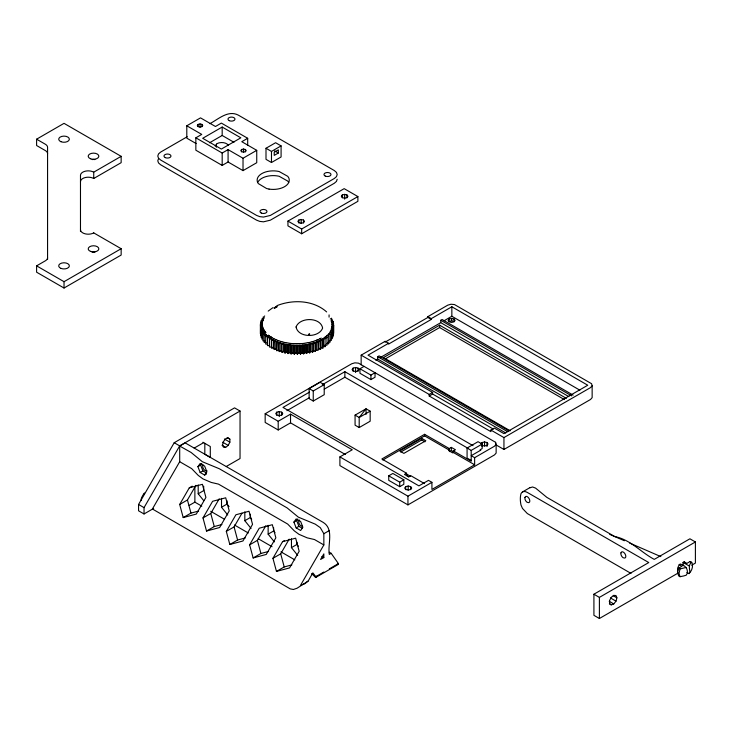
<?xml version="1.0" encoding="UTF-8"?>
<svg xmlns="http://www.w3.org/2000/svg" width="732" height="732" viewBox="0 0 732 732"><rect width="100%" height="100%" fill="white"/><g stroke="black" fill="none" stroke-linecap="round" stroke-linejoin="round"><path stroke-width="1.1" d="M47.571 257.673A7.759 4.484 0 0 1 45.302 260.839L36.6 265.853L36.6 272.194L64.032 288.024L121.155 255.047L121.155 248.715L93.733 232.886M80.483 181.673A7.759 4.474 0 0 1 85.278 177.537A7.759 4.474 0 0 1 93.723 178.507L121.155 162.669L121.155 156.337L64.032 123.351L36.6 139.19L36.6 145.522L45.302 150.545A7.759 4.474 0 0 1 47.571 153.711M64.032 288.024L64.032 281.692L121.155 248.715M93.733 178.507L93.733 172.166L121.155 156.337M293.495 353.117L293.505 345.193L295.252 345.275L295.252 353.19L294.246 354.16L293.495 353.117L292.26 353.025L291.107 353.949L290.522 352.87L290.522 344.946L292.26 345.111L292.26 353.025M315.657 577.493L315.831 576.651L312.848 572.882L308.163 581.052L297.11 588.208L293.395 589.489L290.247 588.885L152.402 508.987L179.697 461.709L179.697 446.035L185.141 442.878L323.16 522.374C334.25 529.163 327.506 544.114 329.299 554.426L331.184 553.337L338.413 563.613L338.239 564.463L315.657 577.493L311.676 573.595M318.795 348.807L318.804 340.883L320.14 340.234L320.598 349.255L318.045 349.146M323.818 557.592L323.846 553.895L320.598 559.449L323.818 557.592L321.924 556.494M262.093 323.279L262.422 320.781L262.12 322.721M311.1 343.583L312.692 343.143L312.656 344.278L311.1 343.583L311.1 351.497L312.656 352.202L312.692 351.058L315.446 351.351L315.318 342.302L313.799 342.814L313.799 350.729M262.138 322.51L262.102 324.066M260.4 324.002L262.202 323.553L262.111 324.569L260.4 324.002L260.363 333.746M279.249 343.656L279.331 342.521L280.868 343.015L280.868 350.93L279.249 351.58L279.249 343.656L280.868 343.015M279.249 351.58L279.331 350.436L276.55 350.628L276.806 341.579L278.261 342.146L278.261 350.07M141.368 500.551C139.684 498.94 146.556 489.681 144.039 494.192M309.746 352.906L309.956 343.857L308.309 344.214L308.309 352.129L309.746 352.906L309.956 343.857M262.404 322.428L260.702 322.19L260.601 335.558M276.55 350.628L276.806 341.579M262.495 320.506L262.568 320.232M616.005 601.155L616.884 597.852L616.005 595.555L613.764 595.363L611.229 597.339L609.564 600.588L609.564 603.561L611.229 604.888L613.764 603.937L616.005 601.155L610.515 597.989M262.66 319.948L263.419 318.054L262.724 319.747M306.745 353.465L307.12 344.433L305.427 344.699L305.427 352.623L306.745 353.465L307.12 344.433M158.524 158.661L157.783 160.802L158.524 162.943L160.628 164.764L256.63 220.186L259.778 221.393L263.483 221.823L270.346 220.186L334.341 183.238L336.445 181.417L337.187 179.276M275.799 349.072L274.015 349.548L274.436 340.517L275.799 341.158L275.799 349.072L276.806 349.503M263.136 320.241L262.797 321.128L261.278 320.406L261.278 322.666M679.204 564.665L681.949 566.248L678.665 568.142L678.152 569.313L677.64 572.616L678.665 575.901L680.037 576.697L683.606 575.974L686.204 575.215L687.174 573.513C688.345 568.572 684.832 565.296 680.312 564.024L679.204 564.665L677.704 567.922L677.704 570.905M686.232 567.437L680.037 568.929L679.012 573.403L680.037 576.697M263.657 317.587L263.447 318.008L263.959 317.057M303.67 353.867L303.67 345.952L304.21 344.863L302.481 345.047L302.481 352.961L303.67 353.867L304.21 352.778L304.21 344.863M308.867 334.286L308.877 334.167M228.21 445.395L229.866 442.155L229.866 439.173L228.21 437.855L225.666 438.797L223.434 441.579L222.546 444.891L223.434 447.179L225.666 447.38L228.21 445.395L222.729 442.229M263.557 317.78L263.849 317.249M273.493 347.965L271.645 348.341L271.645 340.426L272.222 339.346L273.493 340.041L273.493 347.965L274.262 348.359M687 572.479L688.977 573.614L689.91 571.93C689.443 568.014 688.281 565.186 691.557 562.277L690.184 561.49L686.9 563.384L684.164 561.801L683.057 562.441L683.057 565.763M300.404 585.536L323.846 544.937L323.846 533.71L320.296 527.662L315.245 524.139L298.363 517.149L287.09 507.889L219.252 468.718L202.361 461.727L191.089 452.458L179.697 446.035M153.638 508.429L144.039 513.965L138.558 510.808L138.558 504.467L174.207 442.714L234.56 407.87L240.041 411.036L240.041 458.543L226.325 466.458M144.039 513.965L144.039 507.633L179.688 445.88L240.041 411.036M189.286 487.841L202.398 484.319L205.912 497.44L196.313 514.065L183.201 517.579L179.688 504.467L189.286 487.841L192.196 486.158M179.688 504.467L187.447 499.983L195.92 485.316M203.002 517.927L212.6 501.301L225.712 497.787L229.226 510.899L219.627 527.525L206.516 531.039L203.002 517.927L210.761 513.452L219.234 498.776M226.316 531.386L235.914 514.761L249.026 511.247L252.54 524.359L242.942 540.985L229.83 544.498L226.316 531.386L234.075 526.912L241.981 513.214M249.63 544.846L259.229 528.22L272.341 524.707L275.854 537.819L266.256 554.444L253.144 557.958L249.63 544.846L257.389 540.372L265.862 525.695M282.543 541.68L295.655 538.166L299.168 551.278L289.57 567.913L276.458 571.418L272.945 558.306L282.543 541.68L284.483 540.564M272.945 558.306L280.704 553.831L289.177 539.155M264.499 316.206L264.682 315.94M228.375 145.458A6.835 3.944 0 0 0 216.937 143.692L215.162 146.098M300.541 354.123L300.541 346.209L301.245 345.147L299.498 345.248L299.498 353.163L300.541 354.123L301.245 353.062L301.245 345.147M197.915 466.687L200.156 463.502L204.64 466.092L206.891 471.875L204.64 475.059L200.156 472.469L197.915 466.687L200.65 465.104L201.776 463.512M293.907 522.117L296.158 518.924L300.642 521.513L302.883 527.296L300.642 530.49L296.158 527.9L293.907 522.117L296.652 520.534L297.778 518.933M198.116 124.403L197.32 125.511L198.116 126.618L200.037 127.075L201.95 126.618L202.746 125.511L201.95 124.403L200.037 123.937L198.116 124.403L198.116 126.636M241.587 149.502L240.791 150.609L241.587 151.716L243.509 152.174L245.43 151.716L246.227 150.609L245.43 149.502L243.509 149.044L241.587 149.502L241.587 151.734M298.848 220.039L297.878 221.384L298.848 222.729L301.172 223.287L303.505 222.729L304.475 221.384L303.505 220.039L301.172 219.481L298.848 220.039L298.848 222.894M342.32 194.941L341.35 196.286L342.32 197.631L344.653 198.189L346.977 197.631L347.947 196.286L346.977 194.941L344.653 194.383L342.32 194.941L342.32 197.786M276.778 412.18L275.754 413.607L276.778 415.026L279.249 415.62L281.719 415.026L282.735 413.607L281.719 412.18L279.249 411.585L276.778 412.18L276.778 415.172M353.126 368.105L352.101 369.523L353.126 370.95L355.596 371.545L358.067 370.95L359.083 369.523L358.067 368.105L355.596 367.51L353.126 368.105L353.126 371.097M449.128 319.015L448.103 320.433L449.128 321.86L451.598 322.455L454.06 321.86L455.084 320.433L454.06 319.015L451.598 318.42L449.128 319.015L449.128 321.385L451.598 320.799L454.06 321.385L454.06 319.015M405.72 486.624L404.695 488.052L405.72 489.47L408.191 490.065L410.661 489.47L411.677 488.052L410.661 486.624L408.191 486.03L405.72 486.624L405.72 489.617M481.043 443.967L482.068 442.549L484.538 441.954L487.009 442.549L488.024 443.967L487.009 445.395L484.538 445.989L482.068 445.395M688.977 573.614C691.813 570.896 693.35 566.705 692.069 562.862L691.557 562.277M530.023 487.759L532.567 486.981L535.586 488.107L546.859 497.376L614.706 536.547C630.453 539.594 640.756 552.212 654.262 559.385L689.91 538.798L695.4 541.964L695.4 563.073L691.658 565.241M297.393 354.224L297.393 346.309L298.253 345.284L296.497 345.294L296.497 353.217L297.393 354.224L298.253 353.199L298.253 345.284M345.394 454.526L290.531 422.849L278.197 429.977L265.167 422.456L265.167 413.745L351.726 363.767L354.928 362.825L358.488 363.154L495.573 442.302L496.14 444.351L494.503 446.2L474.638 457.674L471.216 455.688L480.796 450.162L480.11 449.768L482.168 448.579L482.168 444.068L478.051 441.689L467.08 448.021L467.08 458.076L471.188 460.455M490.916 430.068L494.338 428.083L503.945 433.628L587.759 385.233L451.845 306.763L431.294 318.63L431.294 319.417L388.573 344.086L388.573 343.29L385.142 341.313L385.142 342.1L427.863 317.441L427.863 316.645L447.728 305.18L450.93 304.238L454.481 304.558L591.575 383.714L592.142 385.764L590.504 387.612L503.945 437.59L490.916 430.068L490.916 431.651L429.199 396.021L429.199 394.438L361.16 355.157L361.16 364.875M269.586 345.541L267.482 345.614L267.482 337.69L268.379 336.683L269.422 337.498L269.468 347.032L272.148 347.215M294.246 354.16L294.246 346.245L295.252 345.275M326.719 337.983L326.719 335.714L327.607 334.844L328.677 335.787L328.677 343.711L326.719 343.637M267.683 344.003L265.725 344.095L265.725 336.18L266.768 335.219L267.683 336.089L267.683 338.349M268.196 311.1L272.844 307.705M315.382 577.484L316.929 576.13M308.163 581.052L304.86 583.724L302.078 584.694M291.107 353.949L291.107 346.035L292.26 345.111M320.287 348.075L322.922 348.029L322.3 346.95L323.141 346.419L325.054 346.684L325.035 337.15L326.042 336.327L326.975 337.324L326.975 345.239L324.852 345.211M266.164 342.503L264.197 342.503L264.197 334.588C265.725 332.319 266.723 335.549 266.164 336.848M288.024 353.583L288.024 345.66L289.305 344.799L289.305 352.714L288.024 353.583L287.603 344.552L289.305 344.799M323.141 338.504L324.276 337.727L325.054 338.77L323.141 338.504L323.141 346.419M264.874 340.938L262.916 340.847L262.916 332.923L264.225 332.081L264.874 335.283M330.26 319.024L331.642 318.219L331.642 320.479M196.139 143.564L186.797 138.165L186.797 125.785L200.513 117.87L215.464 126.499L221.357 123.095L247.69 138.293L247.69 145.046M187.209 136.747L160.628 152.091L158.524 153.903L157.783 156.053L158.524 158.194L160.628 160.006L256.63 215.437L259.778 216.645L263.483 217.075L270.346 215.437L334.341 178.48L336.445 176.668L337.187 174.527L336.445 172.386L334.341 170.565L238.339 115.144C228.055 109.745 218.365 119.261 209.855 123.671M247.69 138.293L241.789 141.697L256.74 150.335L256.74 162.714L243.024 170.629L228.082 162.001L222.18 165.405L195.847 150.206L195.847 137.817L201.748 134.413L186.797 125.785M222.18 127.048L202.709 138.293L221.357 149.063L240.837 137.817L222.18 127.048L222.18 135.475L209.526 142.786M195.847 137.817L222.18 153.025L228.082 149.621L243.024 158.249L256.74 150.335M266 148.267L275.598 142.722L281.088 145.888L281.088 156.977L271.481 162.513L266 159.347L266 148.267L271.481 151.433L281.088 145.888M278.343 153.015L274.226 155.394L274.226 152.219L278.343 149.85L278.343 153.015L274.683 150.902M287.941 221.11L344.168 188.646L357.884 196.56L357.884 201.318L301.657 233.773L287.941 225.859L287.941 221.11L301.657 229.025L357.884 196.56M194.172 448.103L203.624 442.65M361.16 355.157L385.142 341.313M309.133 388.601L320.104 382.269L324.221 384.639L324.221 394.694L313.25 401.035L309.133 398.656L309.133 388.601L313.25 390.98L324.221 384.639M388.573 343.29L368.022 355.157L432.63 392.453L432.63 394.036L493.359 429.108M309.508 392.105L282.991 407.413L418.914 485.883L428.495 480.357L431.926 482.333L431.926 489.443L474.638 464.783L474.638 457.674M322.281 384.73L344.873 371.691L473.037 445.678M505.775 432.978L377.73 359.055L377.73 356.676L379.103 355.88L509.115 430.947M568.801 396.588L440.765 322.656L440.765 320.287L442.128 319.491L573.129 395.124M286.917 410.689L309.508 397.641M324.249 389.14L344.873 377.227L468.105 448.377M359.952 368.754L370.932 375.095L375.04 372.716L375.04 377.227L370.932 379.606L359.952 373.274L359.952 368.754L364.069 366.384M375.791 360.171L377.73 359.055M380.082 357.692L440.765 322.656M444.077 320.744L451.845 316.261L579.881 390.183M566.394 398.364L439.621 325.173L383.449 357.6L510.222 430.791M385.416 358.836L439.621 327.543L564.409 399.59M265.167 413.745L278.197 421.266L290.531 414.147L352.248 449.777L339.904 456.896L339.904 465.607L407.944 504.888L494.503 454.911L496.14 453.062L496.14 444.351M200.156 472.469L202.901 470.886L206.488 472.964M204.64 475.059L206.47 474.007M203.743 500.67L198.198 493.78L203.688 490.614L203.688 486.176M189.167 505.446L194.877 502.152L201.803 506.151M355.075 415.126L366.046 408.795L370.163 411.164L370.163 421.22L359.192 427.552L355.075 425.182L355.075 415.126L359.192 417.496L370.163 411.164M183.201 517.579L190.96 513.105L198.61 511.055M227.753 514.999L221.512 507.239L227.002 504.074L227.002 500.743M429.199 394.438L432.63 392.453M429.199 396.021L432.63 394.036M206.516 531.039L214.275 526.564L221.924 524.515M251.067 528.458L244.827 520.699L250.317 517.533L250.317 514.203M229.83 544.498L237.589 540.024L245.238 537.974M474.638 464.783L453.382 452.513L453.382 450.939L455.441 449.75L451.324 447.38L449.274 448.57L424.587 434.314L381.866 458.982L406.553 473.229L406.553 474.793L407.239 474.4L410.524 476.303M382.836 459.989L424.587 435.879L449.274 450.134L449.274 448.57M421.705 438.34L399.764 451.003L403.872 453.382L425.823 440.71L421.705 438.34L421.705 439.932L400.715 452.056M274.381 541.918L268.141 534.159L273.631 530.993L273.631 527.671M296.158 527.9L298.894 526.317L302.49 528.385M388.747 475.827L392.855 473.458L403.826 479.789L403.826 484.3L399.718 486.679L388.747 480.348L388.747 475.827L399.718 482.168L403.826 479.789M253.144 557.958L260.903 553.484L268.553 551.434M406.553 473.229L404.494 474.418L408.886 476.953M449.274 450.134L448.588 450.528L452.696 452.907L453.382 452.513M449.503 451.598L451.324 450.546L453.794 451.973M408.612 476.797L410.661 475.608L424.533 483.614M297.695 555.378L291.455 547.618L296.945 544.452L296.945 542.238M323.846 533.71L329.327 530.544M467.08 448.021L471.188 450.4L482.168 444.068M276.458 571.418L284.217 566.943L291.867 564.894M339.904 456.896L407.944 496.177L431.926 482.333M496.067 444.919L503.945 449.466L590.504 399.489L592.142 397.641L592.142 385.764M315.831 576.651L323.818 572.04M329.299 568.874L338.413 563.613M522.474 491.95L530.288 487.439M678.225 572.991L599.398 618.503L593.917 615.328L593.917 594.219L648.772 562.551L527.324 492.426A9.681 5.591 60 0 0 520.992 493.661A26.05 15.043 60 0 0 520.992 504.998L522.474 508.429L527.324 513.544L631.002 573.403M593.917 594.219L599.398 597.385L695.4 541.964M285.004 353.062L285.004 345.138L286.404 344.342L286.404 352.266L285.004 353.062L284.748 344.013L286.404 344.342M320.991 338.202L321.257 338.056M321.055 347.663L321.055 339.749L322.3 339.035L322.922 340.106L322.922 348.029M261.882 339.126L261.882 331.203L263.319 330.425L263.822 333.664M320.287 338.577C321.485 337.955 318.127 339.685 320.552 338.44M331.047 320.698L332.538 319.957L332.538 322.217M283.586 343.747L282.067 344.47L281.985 343.335L283.586 343.747L283.586 351.671L282.067 352.385L281.985 351.25L280.868 350.93M318.713 339.337L319.088 339.163M261.104 329.437L262.651 328.732L263.008 329.729L261.104 329.437L261.104 337.361M318.045 339.639L318.329 339.511M276.788 305.72C292.754 299.287 313.36 300.056 326.637 311.914M317.56 339.849L316.37 340.325L317.066 340.051M333.179 321.741L331.587 322.409L331.303 321.403L333.179 321.741L333.179 324.002M315.666 340.59L315.968 340.481M316.37 349.832L316.37 341.908L317.807 341.322L318.1 350.372L315.318 350.216L315.446 351.351M314.842 340.883L315.144 340.773M333.554 323.553L331.88 324.395L331.733 323.123L333.554 323.553L333.49 335.11M314.001 341.167L314.312 341.057M276.55 342.704L278.261 342.146M313.15 341.432L313.47 341.332M312.29 341.679L312.61 341.588M333.655 325.374L331.889 325.868L331.907 324.852L333.655 325.374L333.655 333.289M311.411 341.917L311.74 341.826M274.015 341.624L275.799 341.158M309.343 333.966L308.941 334.396L309.755 334.094M310.533 342.137L310.862 342.054M311.1 351.497L309.956 351.772M309.636 342.347L309.965 342.274M308.73 342.539L309.069 342.466M271.645 340.426L273.493 340.041M307.815 342.722L308.154 342.658M308.309 352.129L307.12 352.348M260.702 322.19L262.568 321.833M306.891 342.887L307.239 342.823M333.042 328.988L331.157 329.308L331.477 328.311L333.042 328.988L333.042 336.912M305.958 343.043L306.305 342.988M271.362 338.825L269.468 339.108L270.2 338.056L271.362 338.825L271.362 346.739M305.024 343.18L305.372 343.125M305.427 352.623L304.21 352.778M261.278 320.406L263.191 320.131M304.082 343.299L304.43 343.253M332.337 330.763C329.501 332.227 330.544 328.814 332.337 330.763L332.337 338.687M303.13 343.4L303.487 343.363M267.482 337.69L269.422 337.498M302.179 343.491L302.536 343.454M302.481 352.961L301.245 353.062M264.06 318.475L262.111 318.649L262.111 320.909M301.218 343.564L301.575 343.537M331.367 332.502C328.439 333.829 329.748 330.461 331.367 332.502L331.367 340.417L329.418 340.545M300.257 343.628L300.614 343.601M265.725 336.18L267.683 336.089M299.297 343.674L299.653 343.656M299.498 353.163L298.327 353.199M298.327 343.701L298.693 343.692M330.15 334.176C327.131 335.375 328.714 332.053 330.15 334.176L330.15 342.1L328.183 342.118M297.366 343.711L297.723 343.711M264.197 334.588L266.164 334.588M296.396 343.711L296.762 343.711M296.497 353.217L295.252 353.19M295.435 343.692L295.792 343.701M294.465 343.665L294.831 343.674M326.719 335.714L328.677 335.787M262.916 332.923L264.874 333.023M293.505 343.61L293.861 343.628M336.866 564.39L338.239 564.463M292.544 343.546L292.901 343.573M291.592 343.473L291.949 343.5M325.035 337.15L326.975 337.324M290.631 343.372L290.988 343.409M261.882 331.203L263.822 331.404M289.689 343.271L290.046 343.308M290.522 352.87L289.305 352.714M288.747 343.143L289.103 343.189M287.813 343.006L288.161 343.052M286.88 342.851L287.228 342.905M287.603 352.467L286.404 352.266M285.965 342.677L286.303 342.741M321.055 339.749L322.922 340.106M285.05 342.494L285.388 342.567M284.144 342.302L284.483 342.375M284.748 351.927L283.586 351.671M283.247 342.082L283.586 342.164M318.804 340.883L320.598 341.341M282.369 341.862L282.698 341.945M281.5 341.615L281.82 341.707M280.64 341.359L280.96 341.46M316.37 341.908L318.1 342.448M279.789 341.094L280.109 341.194M278.956 340.81L279.267 340.92M278.133 340.517L278.444 340.627M313.799 342.814L315.446 343.436L315.318 342.302M277.327 340.206L277.629 340.325M276.54 339.886L276.833 340.014M275.763 339.557L276.055 339.685M609.756 534.387L624.359 540.738M629.575 543.007L660.859 556.622M275.003 339.209L275.287 339.337M274.262 338.852L274.546 338.989M273.539 338.486L273.814 338.623M308.309 344.214L309.746 344.982M272.835 338.102L273.1 338.248M272.148 337.708L272.405 337.855M683.057 562.441L688.986 565.845M222.18 135.475L233.965 142.282M440.765 320.287L571.756 395.911M427.863 316.645L431.294 318.63M427.863 317.441L431.294 319.417M36.6 139.19L45.302 144.213A7.759 4.474 0.1 0 1 47.571 147.379L47.571 259.457M377.73 356.676L507.743 431.734M678.665 568.142L680.037 568.929M453.382 450.939L471.216 461.233L471.188 450.4M421.705 439.932L424.999 441.835M613.233 595.738L616.884 597.852M36.6 265.853L64.032 281.692M609.198 601.301L613.764 603.937M609.399 603.827L611.229 604.888M227.13 437.59L229.866 439.173M224.385 438.99L229.866 442.155M222.016 445.266L225.666 447.38M202.91 442.238L210.294 446.511L210.294 457.418M209.389 456.887L204.814 454.252L204.814 443.345M174.207 442.714L179.688 445.88M179.697 461.709L191.665 468.626L198.244 475.407L202.947 478.874L211.191 482.425L218.493 484.117L287.667 524.048L294.246 530.828L298.949 534.305L307.193 537.855L314.495 539.539L323.846 544.937M329.29 552.239L331.184 553.337M210.706 511.293L224.559 519.29M234.45 525L248.304 532.997M258.204 538.706L272.057 546.712M280.96 551.855L294.813 559.852M138.558 504.467L144.039 507.633M271.481 337.306L271.728 337.461M270.831 336.894C271.956 337.644 268.909 335.631 271.069 337.049M305.427 344.699L306.745 345.541M269.586 336.043L269.815 336.198M269.001 335.595L269.22 335.759M302.481 345.047L303.67 345.952M268.434 335.146L268.644 335.311M327.607 342.759L328.677 343.711M299.498 345.248L300.541 346.209M684.164 561.801L685.664 563.32M296.497 345.294L297.393 346.309M690.184 561.49L690.697 562.075M265.515 332.255L265.826 332.639L264.682 331.175L265.67 332.447M296.945 544.452L298.327 546.173M273.631 530.993L275.012 532.713M250.317 517.533L251.698 519.253M227.002 504.074L229.079 506.654M324.276 345.641L325.054 346.684M293.505 345.193L294.246 346.245M288.71 182.488L287.74 181.079L279.13 176.266A16.058 9.269 0 0 0 257.957 181.966M264.371 330.718L264.636 331.111L263.694 329.601L264.499 330.919M290.522 344.946L291.107 346.035M263.456 329.135L262.944 327.982L263.557 329.336M320.14 348.148L320.598 349.255M296.652 520.534L298.894 526.317M200.65 465.104L202.901 470.886M287.603 344.552L288.024 345.66M262.742 327.442L262.843 327.716M262.587 326.957L262.221 325.301L262.66 327.167M280.704 553.831L284.217 566.943M257.389 540.372L260.903 553.484M234.075 526.912L237.589 540.024M210.761 513.452L214.275 526.564M187.447 499.983L190.96 513.105M284.748 344.013L285.004 345.138M599.398 597.385L599.398 618.503M503.945 437.59L503.945 449.466M495.573 442.302L495.573 444.48M487.009 442.549L487.009 446.538M484.538 441.954L484.538 445.944M482.068 442.549L482.068 446.538M451.845 306.763L451.845 316.261M451.598 318.42L451.598 320.799M451.324 447.38L451.324 450.546M439.621 325.173L439.621 327.543M424.587 434.314L424.587 435.879M410.661 486.624L410.661 489.617M408.191 486.03L408.191 490.019M407.944 496.177L407.944 504.888M407.239 474.4L407.239 476.001M399.718 482.168L399.718 486.679M370.932 375.095L370.932 379.606M366.046 414.376L366.046 408.795L359.192 417.496L359.192 427.552M358.067 368.105L358.067 371.097M355.596 367.51L355.596 372.497M346.977 194.941L346.977 197.786M344.873 371.691L344.873 377.227M344.653 194.383L344.653 199.131M329.071 314.888L329.071 317.157M313.25 390.98L313.25 401.035M312.692 343.143L312.656 352.202M303.505 220.039L303.505 222.894M301.657 229.025L301.657 233.773M301.172 219.481L301.172 223.278M291.455 538.752L291.455 547.618M290.531 414.147L290.531 422.849M281.985 343.335L282.067 352.385M281.719 412.18L281.719 415.172M279.249 411.585L279.249 416.581M278.197 421.266L278.197 429.977M271.481 151.433L271.481 162.513M268.141 525.292L268.141 534.159M263.319 330.425L263.319 332.685M263.209 316.938L263.209 319.198M262.651 328.732L262.651 331.001M245.43 149.502L245.43 151.734M244.827 511.833L244.827 520.699M243.509 149.044L243.509 152.393M243.024 158.249L243.024 170.629M228.082 149.621L228.082 162.001M222.18 153.025L222.18 165.405M221.512 498.373L221.512 507.239M216.416 144.167L216.416 147.224M201.95 124.403L201.95 126.636M200.037 123.937L200.037 127.286M198.198 484.913L198.198 493.78M194.877 486.496L194.877 502.152M80.483 231.513L80.483 175.332A7.759 4.484 0 0 1 85.278 171.197A7.759 4.484 0 0 1 93.733 172.166M92.131 252.192A5.334 3.084 0 0 1 94.895 252.192M93.733 232.886A7.759 4.484 0 0 1 85.278 233.856A7.759 4.484 0 0 1 80.483 229.711M92.131 159.576A5.334 3.074 0.1 0 1 94.895 159.576M203.157 464.93A3.459 1.995 60 0 0 203.167 468.251A3.459 1.995 60 0 0 205.902 470.85A3.532 2.04 60 0 0 206.946 470.685M299.58 520.077A3.459 1.995 60 0 0 298.866 522.877A3.459 1.995 60 0 0 301.3 526.061A3.532 2.04 60 0 0 302.462 526.29M296.057 326.966C298.125 338.038 318.877 338.129 322.629 328.064C320.561 316.993 299.809 316.901 296.057 326.966M524.936 497.467L524.936 498.885A3.495 2.013 60 0 0 527.168 502.317L528.897 502.664L529.62 501.932A3.495 2.013 60 0 0 528.65 497.916A3.495 2.013 60 0 0 525.521 496.571L524.936 497.467M620.928 552.889L620.928 554.307A3.495 2.013 60 0 0 623.17 557.738L624.899 558.086L625.622 557.363A3.495 2.013 60 0 0 624.652 553.337A3.495 2.013 60 0 0 621.523 551.992L620.928 552.889M331.816 326.582L331.651 327.597L333.49 327.186L331.816 326.582M274.573 307.641L273.969 308.007L276.486 306.617L274.573 307.641M275.058 307.751L274.39 308.145L277.199 306.626L275.058 307.751M262.248 327.021L260.601 327.643L262.449 328.028L262.248 327.021M262.093 325.283L260.363 325.822L262.148 326.298L262.093 325.283M269.037 189.094L266.613 188.536L258.277 183.558A16.058 9.269 0 0 1 261.846 173.576A16.058 9.269 0 0 1 279.13 171.517L287.74 176.33L288.71 177.73A16.058 9.269 0 0 1 269.037 189.094M60.976 141.715A5.334 3.084 0 0 0 69.339 139.455A5.334 3.084 0 0 0 61.772 136.399A5.334 3.084 0 0 0 60.976 141.715M90.457 251.36A5.334 3.084 0 0 0 98.829 249.109A5.334 3.084 0 0 0 91.262 246.053A5.334 3.084 0 0 0 90.457 251.36M60.966 268.388A5.334 3.084 0 0 0 69.339 266.128A5.334 3.084 0 0 0 61.781 263.062A5.334 3.084 0 0 0 60.966 268.388M90.457 158.734A5.334 3.084 0 0 0 98.829 156.483A5.334 3.084 0 0 0 91.262 153.418A5.334 3.084 0 0 0 90.457 158.734M165.286 157.618A3.495 2.013 0 0 0 170.931 156.364A3.495 2.013 0 0 0 166.237 154.168A3.495 2.013 0 0 0 165.286 157.618M229.29 120.67A3.495 2.013 0 0 0 234.935 119.417A3.495 2.013 0 0 0 230.232 117.221A3.495 2.013 0 0 0 229.29 120.67M325.283 176.092A3.495 2.013 0 0 0 330.928 174.838A3.495 2.013 0 0 0 326.234 172.642A3.495 2.013 0 0 0 325.283 176.092M261.287 213.039A3.495 2.013 0 0 0 266.933 211.795A3.495 2.013 0 0 0 262.23 209.59A3.495 2.013 0 0 0 261.287 213.039"/></g></svg>
